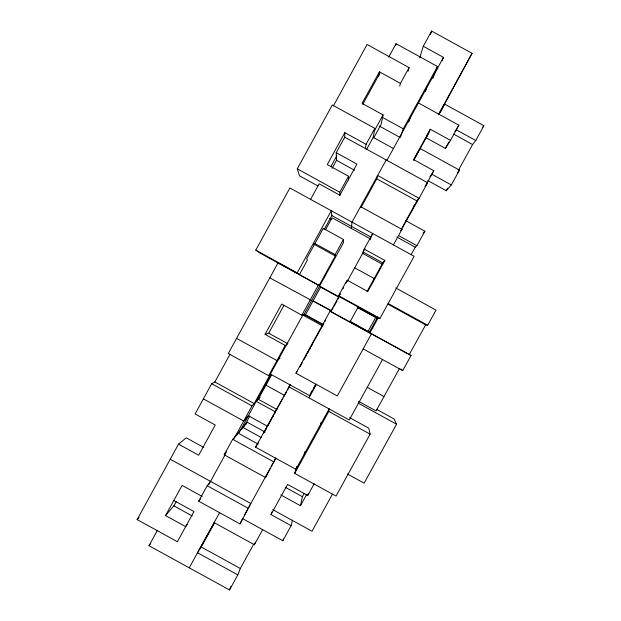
<?xml version="1.0" encoding="UTF-8"?>
<svg xmlns="http://www.w3.org/2000/svg" width="621" height="621" viewBox="0 0 621 621"><rect width="100%" height="100%" fill="white"/><g stroke="black" fill="none" stroke-linecap="round" stroke-linejoin="round"><path stroke-width="0.93" d="M344.74 137.924L344.818 132.638L366.079 144.328L365.42 148.9M369.883 239.698L372.716 233.527L364.178 249.068L384.88 260.447L367.803 291.505L347.108 280.125L338.569 295.65L338.748 296.341L378.127 317.991L379.951 318.402L414.122 256.302L289.891 187.977L255.782 250.139L297.18 272.898L299.361 274.692L307.48 259.912L306.619 258.67L323.254 228.373L343.444 239.473L343.39 242.811L303.762 314.932M348.365 180.051L348.544 176.255L327.29 164.565L344.818 132.638M351.276 228.714L352.014 222.147L386.184 159.946M349.522 417.568L368.773 428.148L370.124 434.157L336.031 496.078L294.703 473.381L328.781 411.436L329.099 408.983M378.717 76.336L379.415 71.834L400.413 83.393L399.699 86.172M373.159 137.746L374.843 128.361L332.32 104.965L297.28 168.834L299.508 175.844L318.022 186.028M242.539 518.605L282.834 540.736L291.125 525.653L270.981 514.592L287.577 484.419L307.729 495.488L308.055 493.734M320.801 424.027L321.142 422.187M395.678 45.55L396.051 43.703L437.51 66.525L432.884 78.331M379.415 71.834L362.097 103.389L383.087 114.939L381.077 124.511L373.757 137.839M280.801 494.921L300.463 505.719L302.388 496.691L304.205 493.385M291.125 525.653L292.444 520.103M282.834 540.736L283.3 538.919M304.189 454.23L304.872 451.614M361.026 207.484L376.761 178.84L377.638 175.502L419.059 198.285L427.613 182.737L344.756 137.156L336.209 152.712L336.504 160.334L354.568 170.27M408.067 71.268L409.076 67.611L367.081 44.495L333.376 105.927M294.703 473.381L296.745 466.348M419.711 57.854L423.274 46.249L431.626 31.05L472.061 53.305L440.087 112.448M430.493 34.574L431.626 31.05M400.623 136.729L403.285 128.819L437.51 66.525M270.981 514.592L271.897 511.952M408.734 122.019L410.108 118.145M384.88 260.447L382.808 262.846L363.114 252.017L364.178 249.068M214.105 522.618L254.393 544.749L255.301 542.312M310.647 393.334L308.947 397.836L316.33 384.407M425.424 91.365L426.798 87.771M157.245 530.652L148.97 545.719L229.529 589.95L237.812 574.883L240.335 568.487L253.741 544.112M442.121 60.796L443.487 57.38L423.274 46.249M229.529 589.95L230.942 586.426M265.12 432.045L247.189 422.195L232.696 439.311L224.189 454.797L265.524 477.502L275.871 457.933M265.524 477.502L267.046 474.18M210.535 481.391L207.189 485.746L198.689 501.217L240.009 523.907L250.837 503.522L170.224 459.253M240.009 523.907L242.477 518.737M419.299 149.979L420.037 148.45L459.462 170.138L451.32 184.942L446.274 190.725L427.892 180.61M450.52 140.377L430.314 129.261L426.138 137.815L445.389 148.403L450.52 140.377L458.865 125.194L418.445 102.954M440.592 111.803L444.465 104.01L483.899 125.714L475.748 140.525L472.589 144.538L458.5 170.146M310.601 199.372L319.132 183.824L339.842 195.211L356.928 164.107L336.209 152.712M362.765 104.336L379.873 73.177M388.653 57.179L396.051 43.703M173.81 500.495L193.962 511.557L177.389 541.714L137.101 519.591L178.514 444.155L186.246 437.813L203.773 447.446M230.104 354.141L214.835 381.954L211.676 383.739L195.087 413.959L215.254 425.028L198.666 455.224L178.514 444.155M343.444 239.473L335.123 254.626L335.293 255.961L319.054 285.52L278.115 262.722L228.272 353.504L268.614 375.674L270.391 374.083L309.755 395.709L316.058 384.244M330.807 166.731L336.823 155.77M332.095 168.361L336.737 159.907M339.85 195.553L339.78 192.215L348.544 176.255M366.079 144.328L374.843 128.361M374.424 130.705L383.087 114.939M400.413 83.393L409.076 67.611M297.18 272.898L331.303 210.76L331.839 215.565L324.162 229.529M187.255 524.442L185.671 526.639L165.528 515.57L182.093 485.405L202.244 496.474M287.251 344.174L285.225 345.439L265.051 334.346L281.67 304.088L301.853 315.181L304.647 314.816L323.005 324.907M366.747 149.187L373.229 137.381L393.427 148.497M165.528 515.57L173.864 505.867L176.185 501.636M265.051 334.346L268.699 333.198L284.069 305.214M325.551 229.677L332.08 217.792L370.551 238.953M208.695 484.745L225.276 454.549M233.574 439.458L252.01 405.901L254.191 403.58L302.831 315.057L322.936 326.103M268.614 375.674L285.225 345.439M301.853 315.181L318.48 284.915M386.945 160.303L443.487 57.38M236.609 435.577L237.998 433.054L258.08 444.093M239.062 432.682L271.167 374.253M241.895 429.026L242.803 427.372L261.565 437.681M271.517 375.107L258.251 399.256L277.02 409.565M243.448 427.636L249.852 415.977M305.268 315.126L320.622 287.166L319.605 286.095L338.833 296.667M245.807 424.71L247.189 422.195M378.36 317.572L370.007 332.755L371.42 333.919L337.304 395.942L295.945 373.213L330.038 311.175L411.04 355.507L402.711 370.628L363.215 348.917M189.25 567.835L219.632 512.566M296.722 469.787L255.573 447.182L290.294 384.578M305.4 356.524L322.516 325.878M430.314 129.261L413.633 159.613L433.831 170.728L425.486 185.896M438.659 114.078L472.061 53.305M237.812 574.883L197.532 552.768L214.431 522.525M299.982 366.871L302.233 362.773M303.739 360.033L306.526 354.971M307.449 353.287L308.381 351.602M309.305 349.91L310.228 348.226M311.16 346.541L312.084 344.857M322.967 325.055L323.867 323.417M324.767 321.779L325.668 320.133M338.748 296.341L340.098 293.88M342.808 288.959L343.708 287.313M345.967 283.215L346.867 281.569M363.114 252.017L364.915 248.726M413.71 159.97L420.037 148.45M438.581 114.714L444.465 104.01M200.187 548.91L214.579 522.719M263.847 433.078L266.176 428.847M269.894 422.078L267.573 426.309L248.361 415.76L243.711 421.007L203.385 398.853M270.826 420.386L271.757 418.694M272.689 417.002L273.62 415.309M274.552 413.609L275.483 411.917L256.271 401.36L260.145 397.238M283.859 396.679L286.654 391.595M287.585 389.903L290.372 384.818M330.908 311.074L340.23 294.121M347.224 281.391L363.557 251.684M413.819 160.226L418.43 151.85M419.33 150.204L429.026 132.568M362.602 253.857L363.518 252.204M332.235 309.545L333.166 307.845M334.098 306.153L336.924 301.014M337.824 299.376L338.755 297.676M310.981 392.837L312.379 390.298M313.31 388.606L315.639 384.368M350.128 321.647L349.77 321.119L369.348 332.219L350.128 321.647L358.519 306.386M445.389 148.403L448.921 141.976M367.027 291.552L382.808 262.846M402.09 227.783L417.894 199.046M244.41 515.205L247.212 510.105M248.152 508.405L270.119 468.451M271.051 466.751L275.724 458.251M400.941 230.531L419.059 198.285M393.419 244.915L401.966 229.374L360.553 206.599M368.121 331.21L375.697 317.447L377.281 317.805M411.125 254.618L415.232 247.158L416.955 245.668L424.896 231.229L405.66 220.649M446.274 190.725L447.663 188.194M369.355 332.212L377.747 316.943M254.393 544.749L262.683 529.666M295.883 469.329L329.107 408.921M300.463 505.719L306.479 494.782M307.729 495.488L314.187 483.751M382.544 359.536L349.274 419.998L288.781 386.759M399.388 368.595L376.07 410.962L358.534 401.321M332.398 494.223L312.021 531.234L272.704 509.639M409.371 354.397L425.626 324.876L427.698 325.249L436.027 310.112L395.67 287.919M376.543 409.317L394.056 418.942L396.563 424.213L364.1 483.154L347.364 473.963M212.747 526.134L213.717 524.504M255.573 447.182L258.639 442.315M454.844 131.559L455.853 129.968M456.854 128.376L458.865 125.194M266.665 427.722L265.765 429.127L282.92 398.232M429.973 176.581L430.935 175.122M431.905 173.655L433.831 170.728M425.02 186.587L427.613 182.737M413.889 205.799L414.851 204.402M295.945 373.213L297.063 371.684M400.972 230.709L401.966 229.374M198.689 501.217L200.42 498.904M482.804 127.134L483.899 125.714M224.189 454.797L226.533 451.925M148.97 545.719L150.794 543.499M457.242 172.785L459.462 170.138M137.101 519.591L139.034 517.611M423.033 233.007L424.896 231.229M280.009 358.162L276.919 360.56L236.578 338.383M311.68 300.517L269.801 277.859M207.189 485.746L248.516 508.444M173.864 505.867L192.231 515.95M201.033 546.899L240.335 568.487M436.183 67.961L437.859 68.884M456.451 129.905L475.748 140.525M453.338 133.942L472.589 144.538M382.14 117.19L403.285 128.819M379.346 126.063L400.32 137.606M432.03 174.33L451.32 184.942M376.761 178.84L417.149 201.057M297.28 168.834L339.78 192.215M398.558 235.553L416.955 245.668M396.858 237.051L415.232 247.158M331.412 215.332L370.822 236.997M329.394 218.313L331.893 219.694M362.617 253.384L382.683 264.422M314.932 243.525L335.123 254.626M313.496 243.983L335.293 255.961M354.684 267.814L374.75 278.845M388.187 303.522L427.698 325.249M387.923 304.143L425.626 324.876M338.569 295.65L379.951 318.402M297.684 273.768L259.966 253.034L255.782 250.139M298.942 274.459L319.054 285.52M377.723 318.309L357.339 307.356L375.697 317.447M319.792 286.708L338.981 297.265M331.886 310.981L313.062 300.937L331.412 311.028M370.698 333.322L411.04 355.507M330.038 311.175L371.42 333.919M305.493 314.707L323.013 324.341M268.699 333.19L287.919 343.755M367.29 387.38L383.995 396.563M358.053 403.052L396.563 424.213M328.781 411.436L370.124 434.157M265.982 385.191L284.333 395.274M214.835 381.954L254.191 403.58M211.676 383.739L252.01 405.901M232.696 439.311L274.04 462.024M285.264 487.283L302.388 496.691M278.115 262.722L279.667 263.863M400.995 368.905L402.711 370.628"/></g></svg>
